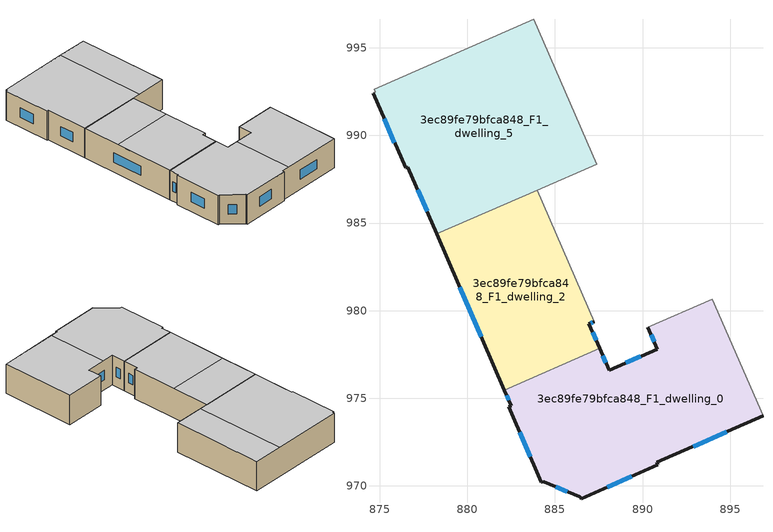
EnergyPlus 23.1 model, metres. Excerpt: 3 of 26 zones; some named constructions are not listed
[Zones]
3ec89fe79bfca848_F1_dwelling_0
 floor to 3ec89fe79bfca848_F0_dwelling_0 (EU_floor_Construction): 893.97,980.65 896.88,974 890.82,971.34 890.88,971.21 886.51,969.28 886.42,969.39 884.35,970.25 884.22,970.22 882.36,974.52 882.51,974.57 882.12,975.47 887.55,977.85 888.09,976.61 890.85,977.81 890.31,979.05 z3
 wall outside (EU_wall_Construction): 882.12,975.47 882.51,974.57 882.36,974.52 884.22,970.22 884.35,970.25 886.42,969.39 886.51,969.28 890.88,971.21 890.82,971.34 896.88,974 / 890.31,979.05 890.85,977.81 888.09,976.61 887.55,977.85 z3:6
 wall to 3ec89fe79bfca848_F1_dwelling_2 (EU_wall_Construction): 887.55,977.85 882.12,975.47 z3:6
 wall to 3ec89fe79bfca848_F1_dwelling_1 (EU_wall_Construction): 896.88,974 893.97,980.65 z3:6
 wall to 3ec89fe79bfca848_F1_dwelling_3 (EU_wall_Construction): 893.97,980.65 890.31,979.05 z3:6
 window (EU_Window_Construction): 885.06,969.96 885.72,969.68 / 882.99,973.05 883.58,971.68 / 882.25,975.17 882.37,974.88 / 887.91,977.03 887.74,977.43 / 889.91,977.4 889.03,977.02 / 890.49,978.63 890.67,978.23 / 892.88,972.25 894.82,973.1 / 887.99,969.94 889.39,970.55 z4.02:4.98
 ceiling to 3ec89fe79bfca848_F2_dwelling_1 (EU_floor_Construction): 890.88,971.21 890.82,971.34 891.49,971.64 889.13,977.06 888.09,976.61 887.55,977.85 882.12,975.47 882.51,974.57 882.36,974.52 884.22,970.22 884.35,970.25 886.42,969.39 886.51,969.28 z6
 ceiling to 3ec89fe79bfca848_F2_dwelling_3 (EU_floor_Construction): 896.87,974 893.97,980.65 890.31,979.05 890.85,977.81 889.13,977.06 891.49,971.64 z6
3ec89fe79bfca848_F1_dwelling_2
 floor to 3ec89fe79bfca848_F0_dwelling_2 (EU_floor_Construction): 883.98,986.88 887.26,979.38 886.94,979.24 887.55,977.85 882.12,975.47 878.26,984.38 z3
 wall outside (EU_wall_Construction): 878.26,984.38 882.12,975.47 / 887.55,977.85 886.94,979.24 887.26,979.38 z3:6
 wall to 3ec89fe79bfca848_F1_dwelling_3 (EU_wall_Construction): 887.26,979.38 883.98,986.88 z3:6
 wall to 3ec89fe79bfca848_F1_dwelling_5 (EU_wall_Construction): 883.98,986.88 878.26,984.38 z3:6
 window (EU_Window_Construction): 879.57,981.35 880.81,978.5 / 887.05,979.29 887.15,979.33 / 887.35,978.32 887.15,978.77 z4.02:4.98
 ceiling to 3ec89fe79bfca848_F2_dwelling_1 (EU_floor_Construction): 887.55,977.85 886.94,979.24 887.26,979.38 885.49,983.43 879.76,980.92 882.12,975.47 z6
 ceiling to 3ec89fe79bfca848_F2_dwelling_0 (EU_floor_Construction): 885.49,983.43 883.99,986.88 878.26,984.38 879.76,980.92 z6
3ec89fe79bfca848_F1_dwelling_5
 floor to 3ec89fe79bfca848_F0_dwelling_5 (EU_floor_Construction): 883.8,996.62 887.4,988.37 878.26,984.38 876.61,988.2 876.47,988.14 874.62,992.42 874.75,992.5 874.68,992.64 z3
 wall outside (EU_wall_Construction): 874.62,992.42 876.47,988.14 876.61,988.2 878.26,984.38 z3:6
 wall adiabatic (EU_wall_Construction): 883.8,996.62 874.68,992.64 874.75,992.5 874.62,992.42 z3:6
 wall to 3ec89fe79bfca848_F1_dwelling_6 (EU_wall_Construction): 887.4,988.37 883.8,996.62 z3:6
 wall to 3ec89fe79bfca848_F1_dwelling_3 (EU_wall_Construction): 883.99,986.88 887.4,988.37 z3:6
 window (EU_Window_Construction): 875.25,990.96 875.84,989.6 / 877.17,986.9 877.7,985.68 z4.02:4.98
 ceiling to 3ec89fe79bfca848_F2_dwelling_0 (EU_floor_Construction): 884.7,987.19 881.1,995.44 874.68,992.64 874.75,992.5 874.62,992.42 876.47,988.14 876.61,988.2 878.26,984.38 z6
 ceiling to 3ec89fe79bfca848_F2_dwelling_2 (EU_floor_Construction): 887.4,988.37 883.8,996.62 881.1,995.44 884.7,987.19 z6
[HVACTEMPLATE:THERMOSTAT] Constant Heating Setpoint=20; Constant Cooling Setpoint=50
EU_HeatOnly_3ec89fe79bfca848_F0_dwelling_0; EU_HeatOnly_3ec89fe79bfca848_F0_dwelling_1; EU_HeatOnly_3ec89fe79bfca848_F0_dwelling_2; EU_HeatOnly_3ec89fe79bfca848_F0_dwelling_3; EU_HeatOnly_3ec89fe79bfca848_F0_dwelling_4; EU_HeatOnly_3ec89fe79bfca848_F0_dwelling_5; EU_HeatOnly_3ec89fe79bfca848_F0_dwelling_6; EU_HeatOnly_3ec89fe79bfca848_F1_dwelling_0; EU_HeatOnly_3ec89fe79bfca848_F1_dwelling_1; EU_HeatOnly_3ec89fe79bfca848_F1_dwelling_2; EU_HeatOnly_3ec89fe79bfca848_F1_dwelling_3; EU_HeatOnly_3ec89fe79bfca848_F1_dwelling_4; EU_HeatOnly_3ec89fe79bfca848_F1_dwelling_5; EU_HeatOnly_3ec89fe79bfca848_F1_dwelling_6; EU_HeatOnly_3ec89fe79bfca848_F2_dwelling_0; EU_HeatOnly_3ec89fe79bfca848_F2_dwelling_1; EU_HeatOnly_3ec89fe79bfca848_F2_dwelling_2; EU_HeatOnly_3ec89fe79bfca848_F2_dwelling_3; EU_HeatOnly_3ec89fe79bfca848_F2_dwelling_4; EU_HeatOnly_3ec89fe79bfca848_F2_dwelling_5; EU_HeatOnly_3ec89fe79bfca848_F3_dwelling_0; EU_HeatOnly_3ec89fe79bfca848_F3_dwelling_1; EU_HeatOnly_3ec89fe79bfca848_F3_dwelling_2; EU_HeatOnly_3ec89fe79bfca848_F3_dwelling_3; EU_HeatOnly_3ec89fe79bfca848_F3_dwelling_4; EU_HeatOnly_3ec89fe79bfca848_F3_dwelling_5
[SCHEDULE:CONSTANT]
Name | Hourly Value
EU_AlwaysOn | 1
EU_CoolingOff | 0
[SCHEDULE:FILE] Column Number=1; Rows to Skip at Top=0; Number of Hours of Data=8760; Column Separator=Comma; Interpolate to Timestep=No; Minutes per Item=60; Adjust Schedule for Daylight Savings=Yes
Name | File
EU_Step8_GainSchedule_3ec89fe79bfca848_F0_dwelling_6_f000 | ../../schedules/3ec89fe79bfca848/3ec89fe79bfca848_F0_dwelling_6_f000_gain.csv
EU_Step8_GainSchedule_3ec89fe79bfca848_F1_dwelling_0_f000 | ../../schedules/3ec89fe79bfca848/3ec89fe79bfca848_F1_dwelling_0_f000_gain.csv
EU_Step8_GainSchedule_3ec89fe79bfca848_F1_dwelling_1_f000 | ../../schedules/3ec89fe79bfca848/3ec89fe79bfca848_F1_dwelling_1_f000_gain.csv
EU_Step8_GainSchedule_3ec89fe79bfca848_F1_dwelling_2_f000 | ../../schedules/3ec89fe79bfca848/3ec89fe79bfca848_F1_dwelling_2_f000_gain.csv
EU_Step8_GainSchedule_3ec89fe79bfca848_F1_dwelling_3_f000 | ../../schedules/3ec89fe79bfca848/3ec89fe79bfca848_F1_dwelling_3_f000_gain.csv
EU_Step8_GainSchedule_3ec89fe79bfca848_F1_dwelling_4_f000 | ../../schedules/3ec89fe79bfca848/3ec89fe79bfca848_F1_dwelling_4_f000_gain.csv
EU_Step8_GainSchedule_3ec89fe79bfca848_F1_dwelling_5_f000 | ../../schedules/3ec89fe79bfca848/3ec89fe79bfca848_F1_dwelling_5_f000_gain.csv
EU_Step8_GainSchedule_3ec89fe79bfca848_F1_dwelling_6_f000 | ../../schedules/3ec89fe79bfca848/3ec89fe79bfca848_F1_dwelling_6_f000_gain.csv
EU_Step8_GainSchedule_3ec89fe79bfca848_F2_dwelling_0_f000 | ../../schedules/3ec89fe79bfca848/3ec89fe79bfca848_F2_dwelling_0_f000_gain.csv
EU_Step8_GainSchedule_3ec89fe79bfca848_F2_dwelling_1_f000 | ../../schedules/3ec89fe79bfca848/3ec89fe79bfca848_F2_dwelling_1_f000_gain.csv
EU_Step8_GainSchedule_3ec89fe79bfca848_F2_dwelling_2_f000 | ../../schedules/3ec89fe79bfca848/3ec89fe79bfca848_F2_dwelling_2_f000_gain.csv
EU_Step8_GainSchedule_3ec89fe79bfca848_F2_dwelling_3_f000 | ../../schedules/3ec89fe79bfca848/3ec89fe79bfca848_F2_dwelling_3_f000_gain.csv
EU_Step8_GainSchedule_3ec89fe79bfca848_F2_dwelling_4_f000 | ../../schedules/3ec89fe79bfca848/3ec89fe79bfca848_F2_dwelling_4_f000_gain.csv
EU_Step8_GainSchedule_3ec89fe79bfca848_F2_dwelling_5_f000 | ../../schedules/3ec89fe79bfca848/3ec89fe79bfca848_F2_dwelling_5_f000_gain.csv
EU_Step8_GainSchedule_3ec89fe79bfca848_F3_dwelling_0_f000 | ../../schedules/3ec89fe79bfca848/3ec89fe79bfca848_F3_dwelling_0_f000_gain.csv
EU_Step8_GainSchedule_3ec89fe79bfca848_F3_dwelling_1_f000 | ../../schedules/3ec89fe79bfca848/3ec89fe79bfca848_F3_dwelling_1_f000_gain.csv
EU_Step8_GainSchedule_3ec89fe79bfca848_F3_dwelling_2_f000 | ../../schedules/3ec89fe79bfca848/3ec89fe79bfca848_F3_dwelling_2_f000_gain.csv
EU_Step8_GainSchedule_3ec89fe79bfca848_F3_dwelling_3_f000 | ../../schedules/3ec89fe79bfca848/3ec89fe79bfca848_F3_dwelling_3_f000_gain.csv
EU_Step8_GainSchedule_3ec89fe79bfca848_F3_dwelling_4_f000 | ../../schedules/3ec89fe79bfca848/3ec89fe79bfca848_F3_dwelling_4_f000_gain.csv
EU_Step8_GainSchedule_3ec89fe79bfca848_F3_dwelling_5_f000 | ../../schedules/3ec89fe79bfca848/3ec89fe79bfca848_F3_dwelling_5_f000_gain.csv
